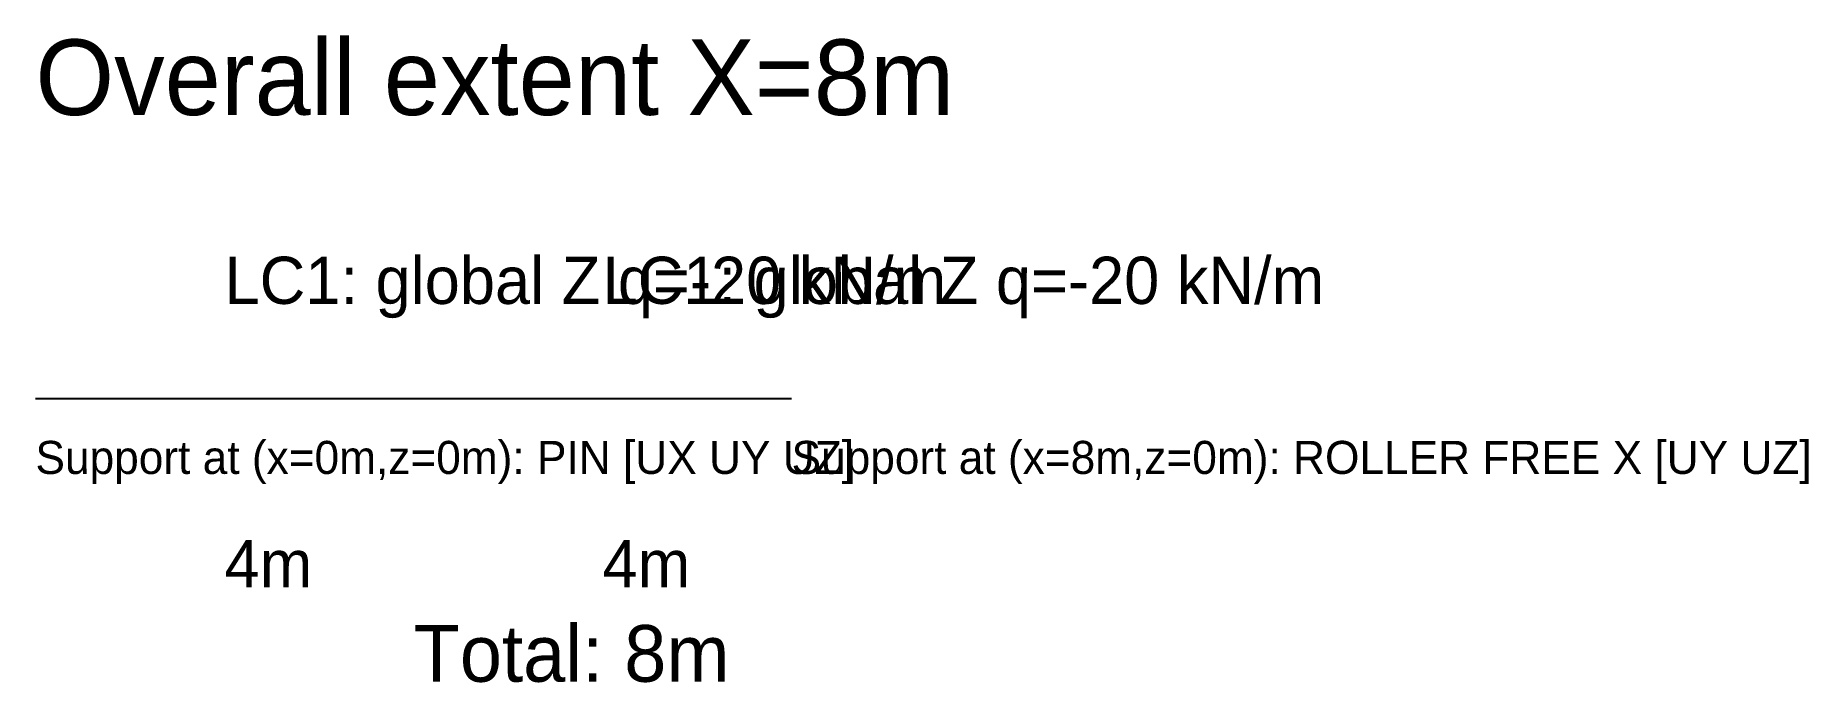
# Model space of a CAD drawing. Header units: metres. Extents: x 0 to 18.8, y -3 to 3.8.
import ezdxf

# ---------------------------------------------------------------- set-up
doc = ezdxf.new("R2010")
doc.units = ezdxf.units.M
for name, color, linetype in [('DIM', 5, 'CONTINUOUS'), ('LOAD', 1, 'CONTINUOUS'), ('STRUCT', 7, 'CONTINUOUS'), ('SUPPORT', 3, 'CONTINUOUS')]:
    doc.layers.add(name, color=color, linetype=linetype)

msp = doc.modelspace()

# ---------------------------------------------------------------- linework, layer by layer
at = {"layer": 'STRUCT'}
for p, q in [((0, 0), (4, 0)), ((4, 0), (8, 0))]:
    msp.add_line(p, q, dxfattribs=at)

# ---------------------------------------------------------------- texts
at = {"layer": 'DIM'}
for s, height, p in [('4m', 0.5, (2, -2)), ('4m', 0.5, (6, -2)), ('Total: 8m', 0.6, (4, -3))]:
    msp.add_text(s, height=height, dxfattribs=at).set_placement(p)
at = {"layer": 'LOAD'}
for p in [(2, 1), (6, 1)]:
    msp.add_text('LC1: global Z q=-20 kN/m', height=0.5, dxfattribs=at).set_placement(p)
at = {"layer": 'SUPPORT'}
for s, p in [('Support at (x=0m,z=0m): PIN [UX UY UZ]', (0, -0.8)), ('Support at (x=8m,z=0m): ROLLER FREE X [UY UZ]', (8, -0.8))]:
    msp.add_text(s, height=0.35, dxfattribs=at).set_placement(p)
at = {"layer": 'TEXT'}
msp.add_text('Overall extent X=8m', height=0.8, dxfattribs=at).set_placement((0, 3))

doc.saveas('drawing.dxf')
